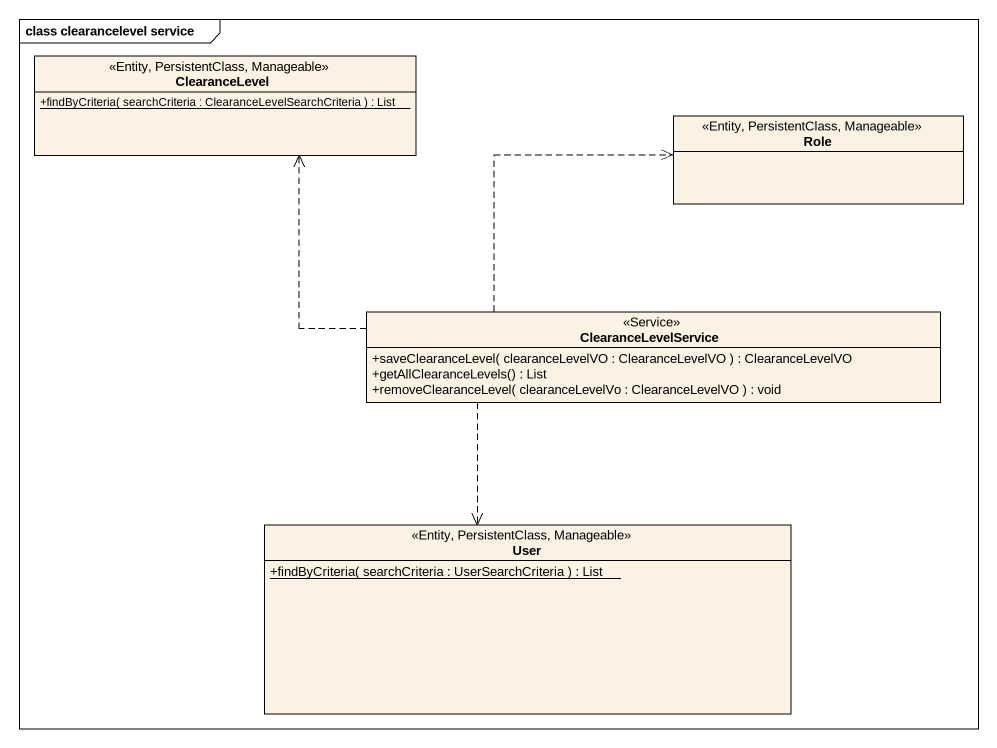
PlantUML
@startuml
mainframe class clearancelevel service
hide circle
hide empty members
skinparam classAttributeIconSize 0
class ClearanceLevel <<Entity, PersistentClass, Manageable>> {
  {static} +findByCriteria( searchCriteria : ClearanceLevelSearchCriteria ) : List
}
class Role <<Entity, PersistentClass, Manageable>>
class ClearanceLevelService <<Service>> {
  +saveClearanceLevel( clearanceLevelVO : ClearanceLevelVO ) : ClearanceLevelVO
  +getAllClearanceLevels() : List
  +removeClearanceLevel( clearanceLevelVo : ClearanceLevelVO ) : void
}
class User <<Entity, PersistentClass, Manageable>> {
  {static} +findByCriteria( searchCriteria : UserSearchCriteria ) : List
}
ClearanceLevelService .left.> ClearanceLevel
ClearanceLevelService .up.> Role
ClearanceLevelService ..> User
@enduml
